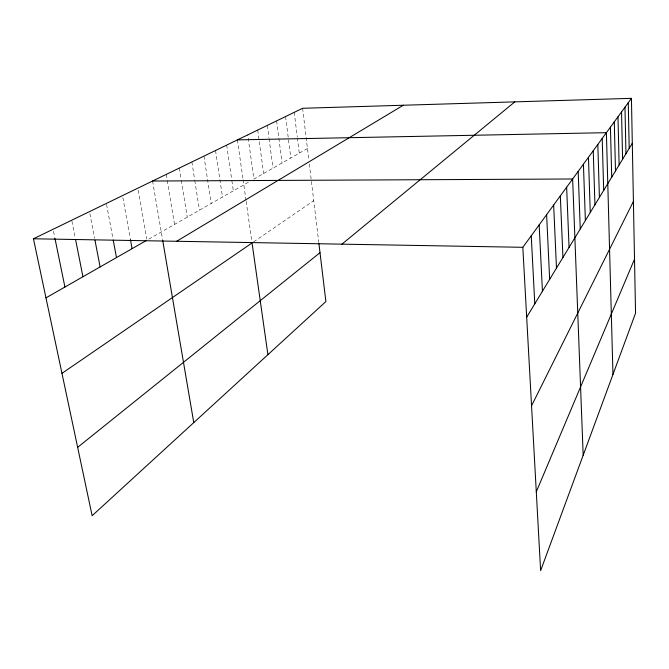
<?xml version="1.0" encoding="UTF-8"?>
<svg xmlns="http://www.w3.org/2000/svg" width="669" height="669" viewBox="0 0 669 669"><rect width="100%" height="100%" fill="white"/><g stroke="black" fill="none" stroke-linecap="round" stroke-linejoin="round"><path stroke-width="0.5" stroke-dasharray="3.35 2.51" d="M253.685 241.86L313.744 200.667M148.786 239.126L249.688 181.483M307.456 148.485L253.886 179.091L247.764 134.879M53.495 231.29L54.741 237.37M71.934 221.23L75.338 238.381M89.872 213.662L94.597 238.248M106.563 204.446L113.044 239.184M122.862 197.656L130.238 238.457M138.232 190.197L146.82 239.126M152.574 181.031L162.467 239.05M166.23 174.408L167.074 179.509M167.242 180.53L174.525 224.424M179.317 168.061L181.132 179.309M181.299 180.337L187.245 217.157M191.878 161.973L194.62 179.409M194.779 180.429L199.462 210.175M203.945 156.12L211.195 203.476M215.535 150.5L222.484 197.029M226.691 145.098L231.717 179.643M231.867 180.663L233.347 190.824M237.42 139.888L242.931 178.715M243.081 179.735L246 200.332M246.15 201.369L251.912 241.969M257.732 130.045L263.611 173.53M267.341 125.387L268.955 137.613M269.089 138.625L272.994 168.17M276.623 120.888L282.05 163.002M285.579 116.54L290.806 158.001M294.243 112.342L297.253 136.836M297.379 137.856L299.269 153.168M302.614 108.286L308.827 159.866M309.321 164.005L318.795 242.588"/><path stroke-width="1" d="M536.287 491.824L634.513 259.137M531.554 405.79L633.409 201.411M526.679 317.19L632.297 143.283M631.436 98.343L635.55 313.184L540.627 570.657L522.832 247.304L631.436 98.343L302.614 108.286L33.45 238.783L92.138 515.724L325.895 301.543L318.912 243.6M341.934 244.152L514.804 101.872M77.646 447.344L320.008 252.673M61.966 373.352L252.054 242.972L267.909 354.67M176.658 241.275L403.307 105.242M45.969 297.856L146.118 240.648M237.42 139.888L606.398 132.679L612.963 374.448M152.574 181.031L572.639 178.991L583.176 455.238M33.45 238.783L522.832 247.304M54.95 238.381L64.926 287.026M75.538 239.393L82.948 276.732M94.99 240.296L100.107 266.923M113.237 240.213L116.473 257.582M130.422 239.477L132.086 248.659M162.634 240.054L193.767 422.607M531.245 235.772L534.79 303.835M539.155 224.909L542.434 291.241M546.623 214.674L549.65 279.358M553.664 205.015L556.474 268.127M560.329 195.866L562.938 257.49M566.643 187.211L569.06 247.396M578.167 171.406L580.257 228.965M583.427 164.189L585.375 220.536M588.452 157.299L590.267 212.483M593.244 150.726L594.942 204.789M597.827 144.445L599.407 197.43M602.209 138.433L603.689 190.389M610.421 127.16L611.717 177.168M614.284 121.867L615.488 170.955M621.543 111.907L622.596 159.247M617.989 116.791L619.118 164.984M624.971 107.216L625.958 153.719M628.266 102.692L629.186 148.401"/></g></svg>
